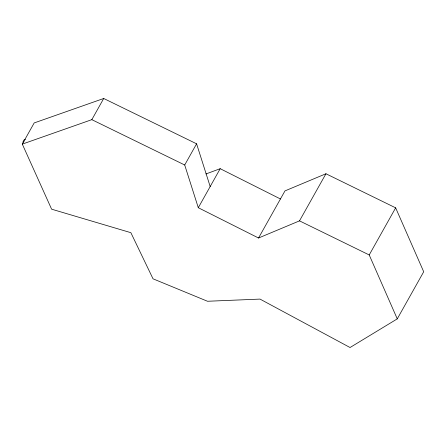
<?xml version="1.0" encoding="UTF-8"?>
<svg xmlns="http://www.w3.org/2000/svg" width="446" height="446" viewBox="0 0 446 446"><rect width="100%" height="100%" fill="white"/><g stroke="black" fill="none" stroke-linecap="round" stroke-linejoin="round"><path stroke-width="0.67" d="M22.3 144.114L91.831 119.656L184.705 164.992L198.292 207.719L258.541 238.008L284.977 190.899L325.942 173.756L395.652 207.842L423.7 271.765L397.263 318.873L350.049 347.518L260.007 299.093L207.507 301.262L153.028 278.817L130.868 232.684L51.608 209.18L22.3 144.114L34.186 122.934L103.717 98.482L196.591 143.813L210.178 186.545M91.831 119.656L103.717 98.482M184.705 164.992L196.591 143.813M198.292 207.719L220.201 168.688L280.445 198.972M258.541 238.008L299.506 220.865L325.942 173.756M397.263 318.873L369.216 254.95L395.652 207.842M205.935 173.968L220.201 168.688M25.455 139.269L24.218 139.698L22.813 142.202L24.051 141.778M299.506 220.865L369.216 254.95"/></g></svg>
